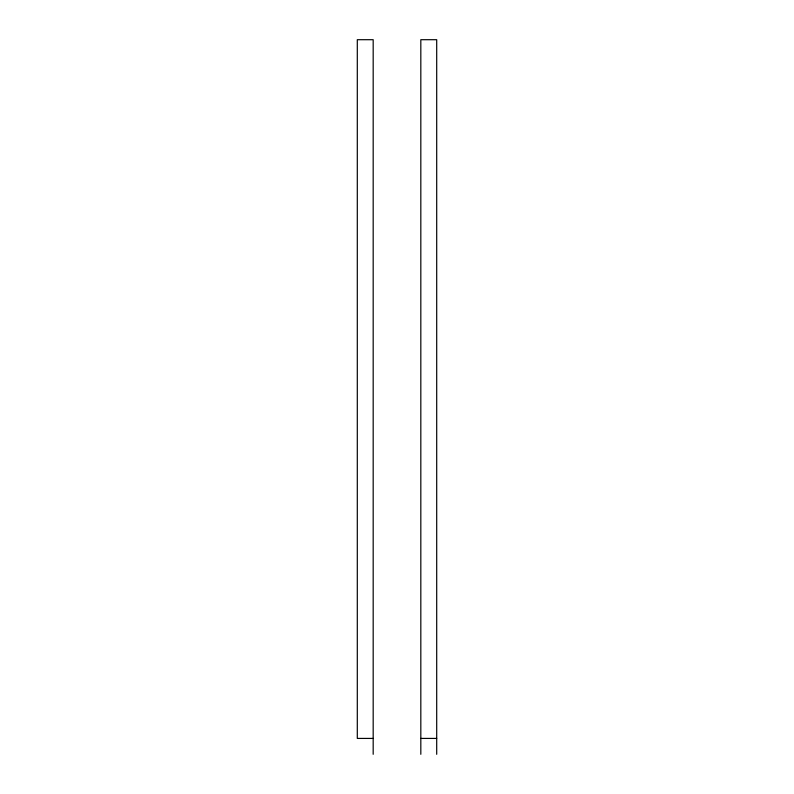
<?xml version="1.0" encoding="UTF-8"?>
<svg xmlns="http://www.w3.org/2000/svg" width="794" height="794" viewBox="0 0 794 794"><rect width="100%" height="100%" fill="white"/><g stroke="black" fill="none" stroke-linecap="round" stroke-linejoin="round"><path stroke-width="1.19" d="M373.18 738.42L357.3 738.42L357.3 39.7L373.18 39.7L373.18 754.3M420.82 738.42L436.7 738.42M436.7 754.3L436.7 39.7L420.82 39.7L420.82 754.3"/></g></svg>
